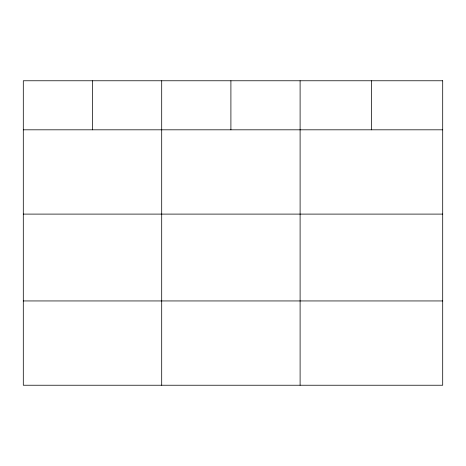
<?xml version="1.0" encoding="UTF-8"?>
<svg xmlns="http://www.w3.org/2000/svg" width="466" height="466" viewBox="0 0 466 466"><rect width="100%" height="100%" fill="white"/><g stroke="black" fill="none" stroke-linecap="round" stroke-linejoin="round"><path stroke-width="0.7" d="M23.3 129.816L442.7 129.816M23.3 214.104L442.7 214.104M23.3 300.943L442.7 300.943M371.402 80.769L371.402 129.816M300.104 80.769L300.104 385.231M230.903 80.769L230.903 129.816M161.702 80.769L161.702 385.231M92.501 80.769L92.501 129.816M442.7 80.769L23.3 80.769L23.3 385.231L442.7 385.231L442.7 80.769"/></g></svg>
